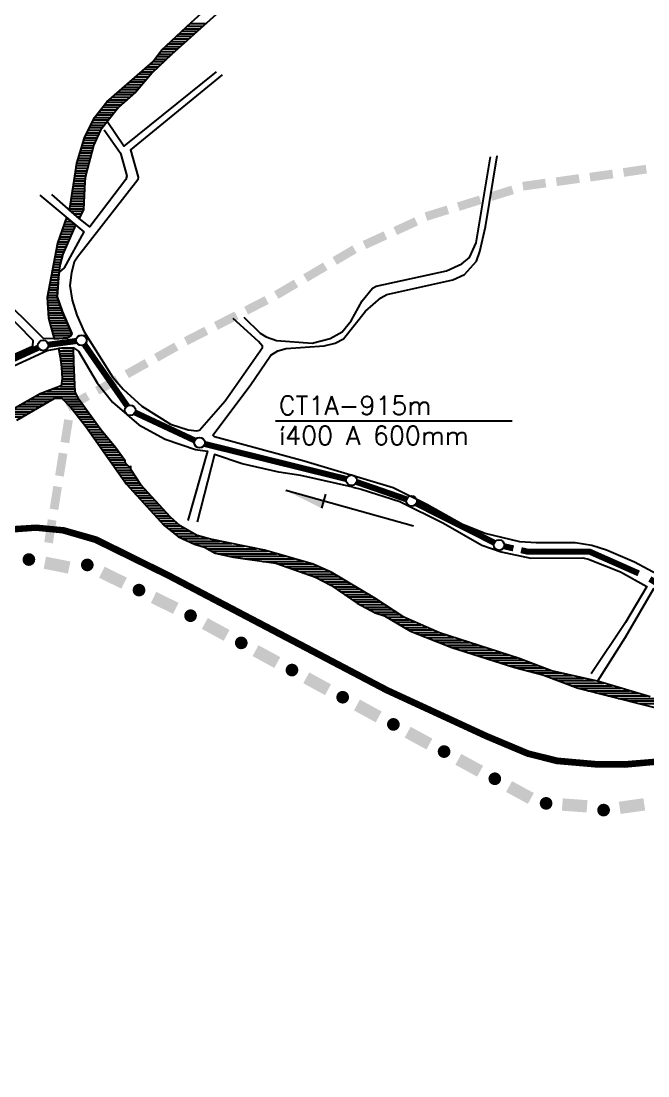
# Model space of a CAD drawing. Extents: x 628876 to 634043, y 7506730 to 7509520.
# Drawn here: x 630626 to 631089, y 7507427 to 7508207 of the extents above; entities that cross this region are included whole.
import ezdxf

# ---------------------------------------------------------------- set-up
doc = ezdxf.new("R2010")
doc.units = 0
doc.header["$LTSCALE"] = 40
doc.header["$MEASUREMENT"] = 0
doc.linetypes.add('DASHED', pattern=[0.75, 0.5, -0.25])
doc.linetypes.add('HIDDEN', pattern=[0.375, 0.25, -0.125])
doc.layers.get('0').update_dxf_attribs({"linetype": 'CONTINUOUS'})
for name, color, linetype in [('ESTACAO', 5, 'CONTINUOUS'), ('HATCH', 150, 'CONTINUOUS'), ('L-FERREA', 6, 'CONTINUOUS'), ('LIMITE-BACIA', 3, 'CONTINUOUS'), ('LIMITE-PROJETO', 1, 'CONTINUOUS'), ('RIO', 4, 'CONTINUOUS'), ('RUA', 7, 'CONTINUOUS'), ('TEXTO', 5, 'CONTINUOUS')]:
    doc.layers.add(name, color=color, linetype=linetype)
doc.styles.get("Standard").update_dxf_attribs({"font": 'ROMANSBR.SHX'})

# ---------------------------------------------------------------- blocks, each defined once
blk = doc.blocks.new('*X10')
at = {"color": 0}
for p, q in [((630659.49, 7508060.62), (630661.12, 7508060.62)), ((630656.85, 7508053.12), (630665.53, 7508053.12)), ((630657.51, 7508055), (630666.35, 7508055)), ((630658.17, 7508056.87), (630665.63, 7508056.87)), ((630658.83, 7508058.75), (630663.37, 7508058.75)), ((630654.2, 7508045.62), (630662.27, 7508045.62)), ((630654.86, 7508047.5), (630663.08, 7508047.5)), ((630655.53, 7508049.37), (630663.9, 7508049.37)), ((630656.19, 7508051.25), (630664.72, 7508051.25)), ((630652.33, 7508038.12), (630659, 7508038.12)), ((630652.68, 7508040), (630659.81, 7508040)), ((630653.03, 7508041.87), (630660.63, 7508041.87)), ((630653.54, 7508043.75), (630661.45, 7508043.75)), ((630650.93, 7508030.62), (630656.41, 7508030.62)), ((630651.28, 7508032.5), (630656.91, 7508032.5)), ((630651.63, 7508034.37), (630657.41, 7508034.37)), ((630651.98, 7508036.25), (630658.18, 7508036.25)), ((630649.18, 7508021.25), (630654.4, 7508021.25)), ((630649.53, 7508023.12), (630654.74, 7508023.12)), ((630649.88, 7508025), (630655.09, 7508025)), ((630650.23, 7508026.87), (630655.43, 7508026.87)), ((630650.58, 7508028.75), (630655.91, 7508028.75)), ((630647.78, 7508013.75), (630653.86, 7508013.75)), ((630648.13, 7508015.62), (630654, 7508015.62)), ((630648.48, 7508017.5), (630654.13, 7508017.5)), ((630648.83, 7508019.37), (630654.27, 7508019.37)), ((630646.38, 7508006.25), (630653.32, 7508006.25)), ((630646.73, 7508008.12), (630653.46, 7508008.12)), ((630647.08, 7508010), (630653.59, 7508010)), ((630647.43, 7508011.87), (630653.73, 7508011.87)), ((630645.67, 7508002.5), (630653.29, 7508002.5)), ((630645.78, 7508000.62), (630653.9, 7508000.62)), ((630645.89, 7507998.75), (630654.5, 7507998.75)), ((630646.03, 7508004.37), (630653.19, 7508004.37)), ((630646.01, 7507996.87), (630655.11, 7507996.87)), ((630646.12, 7507995), (630655.72, 7507995)), ((630646.23, 7507993.12), (630656.33, 7507993.12)), ((630646.35, 7507991.25), (630657.06, 7507991.25)), ((630646.46, 7507989.37), (630657.87, 7507989.37)), ((630646.58, 7507987.5), (630658.68, 7507987.5)), ((630647.04, 7507985.62), (630659.49, 7507985.62)), ((630647.55, 7507983.75), (630660.3, 7507983.75)), ((630648.05, 7507981.87), (630661.11, 7507981.87)), ((630648.56, 7507980), (630661.92, 7507980)), ((630649.06, 7507978.12), (630662.73, 7507978.12)), ((630649.56, 7507976.25), (630663.54, 7507976.25)), ((630650.07, 7507974.37), (630663.13, 7507974.37)), ((630650.57, 7507972.5), (630657.56, 7507972.5))]:
    blk.add_line(p, q, dxfattribs=at)
blk = doc.blocks.new('*X9')
at = {"color": 0}
for p, q in [((630747.03, 7508201.25), (630758.78, 7508201.25)), ((630749.02, 7508203.12), (630760.86, 7508203.12)), ((630751.01, 7508205), (630762.95, 7508205)), ((630739.07, 7508193.75), (630750.43, 7508193.75)), ((630741.06, 7508195.62), (630752.51, 7508195.62)), ((630743.05, 7508197.5), (630754.6, 7508197.5)), ((630745.04, 7508199.37), (630756.69, 7508199.37)), ((630731.11, 7508186.25), (630742.08, 7508186.25)), ((630733.1, 7508188.12), (630744.17, 7508188.12)), ((630735.09, 7508190), (630746.25, 7508190)), ((630737.08, 7508191.87), (630748.34, 7508191.87)), ((630725, 7508178.75), (630733.91, 7508178.75)), ((630726.46, 7508180.62), (630735.9, 7508180.62)), ((630727.92, 7508182.5), (630737.91, 7508182.5)), ((630729.38, 7508184.37), (630739.99, 7508184.37)), ((630714.96, 7508169.37), (630723.96, 7508169.37)), ((630717.11, 7508171.25), (630725.95, 7508171.25)), ((630719.26, 7508173.12), (630727.94, 7508173.12)), ((630721.4, 7508175), (630729.93, 7508175)), ((630723.54, 7508176.87), (630731.92, 7508176.87)), ((630706.38, 7508161.87), (630717.46, 7508161.87)), ((630708.53, 7508163.75), (630719.04, 7508163.75)), ((630710.67, 7508165.62), (630720.62, 7508165.62)), ((630712.82, 7508167.5), (630722.2, 7508167.5)), ((630697.8, 7508154.37), (630711.13, 7508154.37)), ((630699.94, 7508156.25), (630712.71, 7508156.25)), ((630702.09, 7508158.12), (630714.29, 7508158.12)), ((630704.23, 7508160), (630715.87, 7508160)), ((630689.34, 7508146.87), (630702.68, 7508146.87)), ((630691.36, 7508148.75), (630704.82, 7508148.75)), ((630693.5, 7508150.62), (630706.96, 7508150.62)), ((630695.65, 7508152.5), (630709.11, 7508152.5)), ((630683.53, 7508139.37), (630695.42, 7508139.37)), ((630684.99, 7508141.25), (630696.89, 7508141.25)), ((630686.44, 7508143.12), (630698.39, 7508143.12)), ((630687.89, 7508145), (630700.53, 7508145)), ((630678.75, 7508131.87), (630689.52, 7508131.87)), ((630679.69, 7508133.75), (630691, 7508133.75)), ((630680.63, 7508135.62), (630692.47, 7508135.62)), ((630682.08, 7508137.5), (630693.94, 7508137.5)), ((630674.09, 7508122.5), (630683.38, 7508122.5)), ((630675.02, 7508124.37), (630684.23, 7508124.37)), ((630675.95, 7508126.25), (630685.1, 7508126.25)), ((630676.89, 7508128.12), (630686.57, 7508128.12)), ((630677.82, 7508130), (630688.05, 7508130)), ((630671.47, 7508115), (630679.98, 7508115)), ((630672.03, 7508116.87), (630680.83, 7508116.87)), ((630672.59, 7508118.75), (630681.68, 7508118.75)), ((630673.15, 7508120.62), (630682.53, 7508120.62)), ((630669.23, 7508107.5), (630677.95, 7508107.5)), ((630669.79, 7508109.37), (630678.45, 7508109.37)), ((630670.35, 7508111.25), (630678.95, 7508111.25)), ((630670.91, 7508113.12), (630679.45, 7508113.12)), ((630667.26, 7508100), (630675.96, 7508100)), ((630667.56, 7508101.87), (630676.45, 7508101.87)), ((630668.11, 7508103.75), (630676.95, 7508103.75)), ((630668.67, 7508105.62), (630677.45, 7508105.62)), ((630666.07, 7508092.5), (630673.96, 7508092.5)), ((630666.37, 7508094.37), (630674.46, 7508094.37)), ((630666.67, 7508096.25), (630674.96, 7508096.25)), ((630666.97, 7508098.12), (630675.46, 7508098.12)), ((630664.87, 7508085), (630673.3, 7508085)), ((630665.17, 7508086.87), (630673.39, 7508086.87)), ((630665.47, 7508088.75), (630673.51, 7508088.75)), ((630665.77, 7508090.62), (630673.74, 7508090.62)), ((630663.38, 7508075.62), (630672.82, 7508075.62)), ((630663.68, 7508077.5), (630672.92, 7508077.5)), ((630663.98, 7508079.37), (630673.01, 7508079.37)), ((630664.28, 7508081.25), (630673.11, 7508081.25)), ((630664.58, 7508083.12), (630673.2, 7508083.12)), ((630662.13, 7508068.12), (630672.44, 7508068.12)), ((630662.48, 7508070), (630672.54, 7508070)), ((630662.78, 7508071.87), (630672.63, 7508071.87)), ((630663.08, 7508073.75), (630672.73, 7508073.75)), ((630663.15, 7508066.25), (630671.79, 7508066.25)), ((630665.3, 7508064.37), (630670.85, 7508064.37)), ((630667.45, 7508062.5), (630669.9, 7508062.5))]:
    blk.add_line(p, q, dxfattribs=at)
blk = doc.blocks.new('*X6')
at = {"color": 0}
for p, q in [((630654.32, 7507963.12), (630665.2, 7507963.12)), ((630654.7, 7507961.25), (630665.24, 7507961.25)), ((630655.09, 7507959.37), (630665.28, 7507959.37)), ((630657.09, 7507965), (630665.17, 7507965)), ((630655.41, 7507957.5), (630665.32, 7507957.5)), ((630655.66, 7507955.62), (630665.35, 7507955.62)), ((630655.9, 7507953.75), (630665.4, 7507953.75)), ((630656.15, 7507951.87), (630665.49, 7507951.87)), ((630656.32, 7507950), (630665.57, 7507950)), ((630656.43, 7507948.12), (630665.65, 7507948.12)), ((630656.54, 7507946.25), (630665.73, 7507946.25)), ((630656.65, 7507944.37), (630665.81, 7507944.37)), ((630655.17, 7507936.87), (630666.14, 7507936.87)), ((630656.19, 7507938.75), (630666.06, 7507938.75)), ((630656.45, 7507940.62), (630665.98, 7507940.62)), ((630656.71, 7507942.5), (630665.89, 7507942.5)), ((630633.68, 7507927.5), (630650.2, 7507927.5)), ((630636.95, 7507929.37), (630668.01, 7507929.37)), ((630640.21, 7507931.25), (630667.09, 7507931.25)), ((630645.12, 7507933.12), (630666.3, 7507933.12)), ((630650.14, 7507935), (630666.22, 7507935)), ((630656.92, 7507927.5), (630668.93, 7507927.5)), ((630620.61, 7507920), (630637.16, 7507920)), ((630623.88, 7507921.87), (630640.42, 7507921.87)), ((630627.14, 7507923.75), (630643.68, 7507923.75)), ((630630.41, 7507925.62), (630646.94, 7507925.62)), ((630658.77, 7507925.62), (630670.14, 7507925.62)), ((630660.61, 7507923.75), (630671.49, 7507923.75)), ((630662.46, 7507921.87), (630672.85, 7507921.87)), ((630664.1, 7507920), (630674.2, 7507920)), ((630609.41, 7507914.37), (630627.38, 7507914.37)), ((630614.08, 7507916.25), (630630.64, 7507916.25)), ((630617.34, 7507918.12), (630633.9, 7507918.12)), ((630665.57, 7507918.12), (630675.55, 7507918.12)), ((630667.05, 7507916.25), (630676.91, 7507916.25)), ((630668.53, 7507914.37), (630678.26, 7507914.37)), ((630670, 7507912.5), (630679.62, 7507912.5)), ((630671.48, 7507910.62), (630680.97, 7507910.62)), ((630672.95, 7507908.75), (630682.32, 7507908.75)), ((630674.39, 7507906.87), (630683.68, 7507906.87)), ((630675.72, 7507905), (630685.03, 7507905)), ((630677.04, 7507903.12), (630686.55, 7507903.12)), ((630678.36, 7507901.25), (630688.14, 7507901.25)), ((630679.69, 7507899.37), (630689.73, 7507899.37)), ((630681.01, 7507897.5), (630691.32, 7507897.5)), ((630682.33, 7507895.62), (630692.91, 7507895.62)), ((630683.66, 7507893.75), (630694.5, 7507893.75)), ((630684.98, 7507891.87), (630696.08, 7507891.87)), ((630686.3, 7507890), (630697.43, 7507890)), ((630687.63, 7507888.12), (630698.76, 7507888.12)), ((630688.95, 7507886.25), (630700.09, 7507886.25)), ((630690.27, 7507884.37), (630701.43, 7507884.37)), ((630691.6, 7507882.5), (630702.76, 7507882.5)), ((630692.92, 7507880.62), (630703.47, 7507880.62)), ((630694.24, 7507878.75), (630704.9, 7507878.75)), ((630695.56, 7507876.87), (630707.49, 7507876.87)), ((630696.89, 7507875), (630707.73, 7507875)), ((630698.21, 7507873.12), (630708.97, 7507873.12)), ((630699.53, 7507871.25), (630710.2, 7507871.25)), ((630700.86, 7507869.37), (630711.44, 7507869.37)), ((630702.18, 7507867.5), (630712.67, 7507867.5)), ((630703.5, 7507865.62), (630713.9, 7507865.62)), ((630704.98, 7507863.75), (630715.24, 7507863.75)), ((630706.68, 7507861.87), (630716.94, 7507861.87)), ((630708.38, 7507860), (630718.65, 7507860)), ((630710.07, 7507858.12), (630720.35, 7507858.12)), ((630711.77, 7507856.25), (630722.05, 7507856.25)), ((630713.47, 7507854.37), (630723.76, 7507854.37)), ((630715.17, 7507852.5), (630725.46, 7507852.5)), ((630716.86, 7507850.62), (630727.16, 7507850.62)), ((630718.56, 7507848.75), (630728.87, 7507848.75)), ((630720.26, 7507846.87), (630730.57, 7507846.87)), ((630721.96, 7507845), (630732.27, 7507845)), ((630723.65, 7507843.12), (630733.98, 7507843.12)), ((630725.35, 7507841.25), (630735.68, 7507841.25)), ((630727.05, 7507839.37), (630737.56, 7507839.37)), ((630728.75, 7507837.5), (630739.67, 7507837.5)), ((630730.44, 7507835.62), (630741.78, 7507835.62)), ((630732.33, 7507833.75), (630743.88, 7507833.75)), ((630734.69, 7507831.87), (630747.2, 7507831.87)), ((630737.05, 7507830), (630750.51, 7507830)), ((630739.41, 7507828.12), (630753.82, 7507828.12)), ((630741.77, 7507826.25), (630757.95, 7507826.25)), ((630745.22, 7507824.37), (630764.5, 7507824.37)), ((630749.35, 7507822.5), (630772.95, 7507822.5)), ((630753.48, 7507820.62), (630782.04, 7507820.62)), ((630759.29, 7507818.75), (630791.13, 7507818.75)), ((630763.84, 7507816.87), (630800.22, 7507816.87)), ((630767.32, 7507815), (630808.42, 7507815)), ((630772.19, 7507813.12), (630815.01, 7507813.12)), ((630780.32, 7507811.25), (630821.61, 7507811.25)), ((630791.63, 7507809.37), (630828.21, 7507809.37)), ((630804.81, 7507807.5), (630834.81, 7507807.5)), ((630815.93, 7507805.62), (630841.41, 7507805.62)), ((630821.33, 7507803.75), (630845.92, 7507803.75)), ((630826.72, 7507801.87), (630850.15, 7507801.87)), ((630832.11, 7507800), (630854.39, 7507800)), ((630837.5, 7507798.12), (630857.77, 7507798.12)), ((630842.9, 7507796.25), (630860.9, 7507796.25)), ((630846.73, 7507794.37), (630864.03, 7507794.37)), ((630850.26, 7507792.5), (630867.17, 7507792.5)), ((630853.78, 7507790.62), (630870.3, 7507790.62)), ((630856.83, 7507788.75), (630873.43, 7507788.75)), ((630859.57, 7507786.87), (630876.56, 7507786.87)), ((630862.31, 7507785), (630879.69, 7507785)), ((630865.05, 7507783.12), (630882.82, 7507783.12)), ((630867.78, 7507781.25), (630885.95, 7507781.25)), ((630870.52, 7507779.37), (630888.94, 7507779.37)), ((630873.26, 7507777.5), (630891.78, 7507777.5)), ((630876.43, 7507775.62), (630894.62, 7507775.62)), ((630879.94, 7507773.75), (630897.46, 7507773.75)), ((630883.45, 7507771.87), (630900.3, 7507771.87)), ((630886.97, 7507770), (630903.14, 7507770)), ((630891.89, 7507768.12), (630905.98, 7507768.12)), ((630896.25, 7507766.25), (630908.82, 7507766.25)), ((630899.47, 7507764.37), (630913.06, 7507764.37)), ((630902.69, 7507762.5), (630917.36, 7507762.5)), ((630905.91, 7507760.62), (630921.66, 7507760.62)), ((630909.13, 7507758.75), (630925.96, 7507758.75)), ((630912.35, 7507756.87), (630930.26, 7507756.87)), ((630916.37, 7507755), (630934.56, 7507755)), ((630921.13, 7507753.12), (630940.07, 7507753.12)), ((630925.9, 7507751.25), (630945.91, 7507751.25)), ((630930.66, 7507749.37), (630951.74, 7507749.37)), ((630935.42, 7507747.5), (630957.58, 7507747.5)), ((630940.18, 7507745.62), (630963.41, 7507745.62)), ((630945.03, 7507743.75), (630969.25, 7507743.75)), ((630950.85, 7507741.87), (630975.09, 7507741.87)), ((630956.68, 7507740), (630980.92, 7507740)), ((630962.51, 7507738.12), (630986.76, 7507738.12)), ((630968.34, 7507736.25), (630992.59, 7507736.25)), ((630974.16, 7507734.37), (630997.81, 7507734.37)), ((630979.99, 7507732.5), (631002.77, 7507732.5)), ((630985.82, 7507730.62), (631007.72, 7507730.62)), ((630991.81, 7507728.75), (631012.68, 7507728.75)), ((630999.23, 7507726.87), (631017.63, 7507726.87)), ((631006.64, 7507725), (631025.41, 7507725)), ((631013.23, 7507723.12), (631033.54, 7507723.12)), ((631018.08, 7507721.25), (631041.67, 7507721.25)), ((631022.94, 7507719.37), (631049.8, 7507719.37)), ((631027.8, 7507717.5), (631056.64, 7507717.5)), ((631032.66, 7507715.62), (631063, 7507715.62)), ((631037.52, 7507713.75), (631069.37, 7507713.75)), ((631044.93, 7507711.87), (631075.73, 7507711.87)), ((631052.44, 7507710), (631082.1, 7507710)), ((631059.95, 7507708.12), (631088.46, 7507708.12)), ((631067.46, 7507706.25), (631098.4, 7507706.25)), ((631074.96, 7507704.37), (631110.81, 7507704.37)), ((631082.47, 7507702.5), (631185.71, 7507702.5))]:
    blk.add_line(p, q, dxfattribs=at)
blk = doc.blocks.new('G2')
at = {"layer": 'LIMITE-BACIA'}
blk.add_solid([(-8.51, -3.31), (-8.54, 3.14), (8.51, -3.22), (8.48, 3.22)], dxfattribs=at)
blk = doc.blocks.new('R2')
at = {"layer": 'LIMITE-PROJETO', "const_width": 4.67}
blk.add_lwpolyline([(-18.81, 0.21, 1), (-23.48, 0.24, 1)], format="xyb", close=True, dxfattribs=at)
at = {"layer": 'LIMITE-PROJETO'}
blk.add_solid([(9.23, 4.57), (9.16, -4.57), (-9.09, 4.7), (-9.16, -4.43)], dxfattribs=at)

msp = doc.modelspace()

# ---------------------------------------------------------------- linework, layer by layer
at = {"layer": 'ESTACAO'}
for p, q in [((630916.09, 7507833.56), (630821.78, 7507859.93)), ((630851.14, 7507857.27), (630848.17, 7507846.79))]:
    msp.add_line(p, q, dxfattribs=at)
at = {"layer": 'ESTACAO', "const_width": 4.5}
for points in [[(630639.08, 7507965.49), (630577.48, 7507937.15)], [(630667.09, 7507970.4), (630646.46, 7507967.63)], [(630704.69, 7507922.38), (630673.16, 7507967.73)], [(630754.61, 7507896.88), (630710.43, 7507917.54)], [(630866.6, 7507868.39), (630761.9, 7507894.3)], [(630911.03, 7507853.36), (630874.05, 7507866.19)], [(630975.89, 7507821.29), (630918.18, 7507850.34)]]:
    msp.add_lwpolyline(points, dxfattribs=at)
at = {"layer": 'ESTACAO', "linetype": 'HIDDEN', "const_width": 4.5}
for points in [[(630989.97, 7507817.09), (630983.14, 7507818.67)], [(631082.48, 7507798.63), (631046.38, 7507814.64), (631000.61, 7507814.64), (630995.62, 7507815.79)], [(631103.88, 7507786.7), (631090.73, 7507794.46)]]:
    msp.add_lwpolyline(points, dxfattribs=at)
at = {"layer": 'ESTACAO'}
for centre in [(630670.94, 7507970.92), (630642.61, 7507967.11), (630706.91, 7507919.19), (630758.13, 7507895.23), (630870.38, 7507867.46), (630914.71, 7507852.09), (630979.36, 7507819.54)]:
    msp.add_circle(centre, 3.89, dxfattribs=at)
msp.add_solid([(630848.17, 7507846.79), (630849.66, 7507852.03), (630821.78, 7507859.93)], dxfattribs=at)
at = {"layer": 'L-FERREA', "linetype": 'DASHED', "const_width": 3.54, "flags": 128}
msp.add_lwpolyline([(629510.04, 7507082.37), (629548.63, 7507088.85), (629577.45, 7507090.32), (629611.95, 7507089.48), (629643.03, 7507085.27), (629684.42, 7507077.56), (629714.61, 7507072.19), (629731.33, 7507071.48), (629760.05, 7507074.7), (629800.72, 7507086.93), (629835.04, 7507100.9), (629862.55, 7507113.81), (629905.54, 7507140.83), (629942.28, 7507169.61), (629970.98, 7507197.83), (630025.36, 7507249.63), (630083.75, 7507304.8), (630112.95, 7507331.83), (630236.03, 7507447.81), (630293.26, 7507500.72), (630355.12, 7507557.05), (630381.6, 7507584.79), (630401.78, 7507612.55), (630421.41, 7507639.78), (630431.34, 7507660.94), (630445.88, 7507703.38), (630458.47, 7507728.05), (630478.41, 7507756.6), (630506.82, 7507782.87), (630536.33, 7507804.62), (630574.24, 7507822.34), (630607.52, 7507830.52), (630637.36, 7507832.53), (630657.5, 7507830.69), (630681.58, 7507823.77), (630735.19, 7507797.3), (630837.02, 7507743.68), (630896.47, 7507712.53), (630970.13, 7507678.41), (631000.86, 7507665.61), (631022.1, 7507660.27), (631050.13, 7507657.75), (631071.87, 7507657.58), (631095.9, 7507659.67), (631153.41, 7507669.44), (631186.26, 7507673.71), (631211.15, 7507674.07), (631237.75, 7507673.86), (631266.58, 7507670.8), (631315.82, 7507663.05), (631363.28, 7507650.22), (631394.41, 7507638.63), (631469.24, 7507615.88), (631557.6, 7507583.95), (631660.79, 7507549.04), (631672.68, 7507545.55), (631718.05, 7507529.27), (631755.65, 7507520.41), (631790.45, 7507515.57), (631825.85, 7507514.72), (631864.62, 7507517.25), (631902.16, 7507521.5), (631932.15, 7507523.52), (631973.51, 7507521.49), (632038.84, 7507518.13), (632119.53, 7507515.21), (632196.24, 7507512.9), (632310.44, 7507511.99), (632360.37, 7507510.45), (632375.52, 7507509.21), (632392.3, 7507505.16), (632420.96, 7507494.22), (632441.13, 7507482.82), (632466.92, 7507464.01), (632519.25, 7507410.31), (632579.03, 7507352.46), (632683.33, 7507250.56), (632760, 7507175)], dxfattribs=at)
at = {"layer": 'L-FERREA'}
for points in [[(630607.25, 7507832.22), (630637.38, 7507834.25), (630657.82, 7507832.39), (630682.2, 7507825.38), (630735.97, 7507798.83), (630837.82, 7507745.21), (630897.23, 7507714.07), (630970.83, 7507679.98), (631001.41, 7507667.25), (631022.39, 7507661.97), (631050.21, 7507659.47), (631071.8, 7507659.3), (631095.68, 7507661.38)], [(630607.8, 7507828.71), (630637.34, 7507830.7), (630657.17, 7507828.89), (630680.92, 7507822.06), (630734.36, 7507795.67), (630836.17, 7507742.07), (630895.66, 7507710.89), (630969.4, 7507676.74), (631000.29, 7507663.88), (631021.8, 7507658.47), (631050.04, 7507655.93), (631071.94, 7507655.76), (631096.13, 7507657.87)]]:
    msp.add_lwpolyline(points, dxfattribs=at)
at = {"layer": 'RIO', "linetype": 'CONTINUOUS'}
for points in [[(630777.62, 7508218.19), (630737.55, 7508182.18), (630723.1, 7508168.56), (630710.79, 7508153.97), (630698.33, 7508143.07), (630685.07, 7508126.21), (630679.9, 7508114.83), (630673.96, 7508092.49), (630673.47, 7508088.38), (630672.41, 7508067.48), (630669.15, 7508061.01), (630661.87, 7508067.37), (630662.23, 7508068.39), (630667.57, 7508101.93), (630673.13, 7508120.59), (630680.6, 7508135.58), (630689.62, 7508147.24), (630723.52, 7508176.85), (630730.1, 7508185.29), (630751.94, 7508205.88), (630762, 7508214.91)], [(630666.76, 7508055.93), (630659.86, 7508061.67), (630653.2, 7508042.77), (630645.67, 7508002.45), (630646.59, 7507987.32), (630650.72, 7507971.96), (630660.82, 7507972.76), (630663.1, 7507974.3), (630663.72, 7507975.82), (630656.58, 7507992.36), (630653.09, 7508003.1), (630654.41, 7508021.29), (630655.47, 7508027.1), (630657.47, 7508034.63), (630666.76, 7508055.93)], [(631091.07, 7507707.36), (631051.97, 7507718.88), (631018.19, 7507726.67), (630994.32, 7507735.69), (630935.46, 7507754.61), (630908.94, 7507766.17), (630887.51, 7507780.32), (630855.37, 7507799.57), (630842.18, 7507805.41), (630806.06, 7507815.67), (630766.12, 7507823.91), (630756.3, 7507826.72), (630743.89, 7507833.75), (630736.66, 7507840.17), (630714.87, 7507864.16), (630707.48, 7507875.38), (630707.5, 7507877.65), (630706.48, 7507877.15), (630703.55, 7507880.12), (630703.3, 7507881.74), (630696.17, 7507891.78), (630685.42, 7507904.46), (630669.24, 7507926.87), (630666.32, 7507932.84), (630665.38, 7507954.29), (630665.16, 7507965.28), (630653.95, 7507964.89), (630655.3, 7507958.37), (630656.27, 7507951), (630656.74, 7507942.76), (630655.98, 7507937.18), (630640.43, 7507931.37), (630613.2, 7507915.74)], [(630623.07, 7507911.9), (630650.79, 7507927.84), (630656.32, 7507928.11), (630663.28, 7507921.04), (630674.09, 7507907.3), (630704.29, 7507864.51), (630731.66, 7507834.28), (630742.68, 7507825.53), (630754.33, 7507820.24), (630761.73, 7507818.02), (630769.75, 7507813.69), (630783.33, 7507810.56), (630814.51, 7507806.12), (630843.8, 7507795.94), (630855.17, 7507789.89), (630874.46, 7507776.68), (630887.95, 7507769.48), (630894.64, 7507767.18), (630913.91, 7507755.97), (630944.55, 7507743.9), (630991.02, 7507728.95), (631011.65, 7507723.73), (631037.69, 7507713.68), (631112.77, 7507694.93)]]:
    msp.add_lwpolyline(points, dxfattribs=at)
at = {"layer": 'RUA'}
msp.add_line((630669.28, 7508060.9), (630648.98, 7508078.63), dxfattribs=at)
msp.add_lwpolyline([(630770.39, 7508169.34), (630702.29, 7508114.47), (630690, 7508132.58)], dxfattribs=at)
at = {"layer": 'RUA', "linetype": 'CONTINUOUS'}
for points in [[(630774.8, 7508167.11), (630707.14, 7508111.59), (630712.82, 7508091.55), (630712.45, 7508089.43), (630667.92, 7508032.42), (630665.64, 7508028.59), (630663.58, 7508021.1), (630662.28, 7508011.35), (630664, 7508000.51), (630667.45, 7507989.46), (630672.9, 7507977.22), (630693.84, 7507943.84), (630701.83, 7507934.69), (630715.43, 7507922.19), (630736.63, 7507908.97), (630749.69, 7507904.64), (630756.09, 7507903.97), (630758.23, 7507904.56), (630777.12, 7507926.06), (630804.53, 7507965.65), (630804.71, 7507966.55), (630801.69, 7507970), (630783.03, 7507987.05)], [(630687.82, 7508126.57), (630699.82, 7508109.18), (630704.39, 7508092.47), (630703.71, 7508089.84), (630677.08, 7508054.67), (630669.28, 7508060.9)], [(631129.93, 7507779.8), (631079.3, 7507807.03), (631058.79, 7507815.78), (631047.8, 7507819.13), (631035.64, 7507821.31), (631006.77, 7507821.17), (630994.76, 7507822.07), (630969.1, 7507827.99), (630952.29, 7507834.68), (630925.92, 7507849.53), (630901.04, 7507861.75), (630835.43, 7507881.66), (630769.18, 7507899.44), (630767.97, 7507900.67), (630795.54, 7507937.46), (630810.86, 7507960.01), (630815.96, 7507963.14), (630822.18, 7507964.79), (630850.22, 7507966.77), (630858.33, 7507968.87), (630864.5, 7507972.1), (630880.6, 7507992.52), (630891.99, 7508002.26), (630896.52, 7508004.86), (630945.26, 7508015.65), (630953.78, 7508019.44), (630962.61, 7508029.28), (630965.06, 7508036.45), (630969.28, 7508054.73), (630977.92, 7508107.16)], [(630790.77, 7507988.07), (630802.98, 7507976.1), (630807.31, 7507973.46), (630815.04, 7507970.81), (630841.3, 7507968.91), (630854.68, 7507972.14), (630863.43, 7507977.29), (630870.03, 7507985.42), (630878.29, 7508000.11), (630885.92, 7508009.49), (630888.63, 7508010.97), (630940.58, 7508022.19), (630951.99, 7508027.51), (630957.59, 7508032.17), (630962.41, 7508043.01), (630973.03, 7508106.54)], [(630640.15, 7508078.09), (630672.68, 7508051), (630658.19, 7508024.54), (630654.41, 7508021.29), (630654, 7508017.41), (630653.09, 7508003.1), (630656.58, 7507992.36), (630663.72, 7507975.82), (630663.1, 7507974.3), (630660.82, 7507972.76), (630650.72, 7507971.96), (630650.72, 7507971.96), (630650.72, 7507971.96), (630642.88, 7507972.17), (630607.62, 7508007.07)], [(630601.21, 7508005.3), (630634.95, 7507970.94), (630634.73, 7507966.38), (630573.71, 7507939.02)], [(630486.59, 7507942.87), (630492.72, 7507966.96), (630493.77, 7507964.51), (630530.58, 7507949.57), (630566.79, 7507932.33), (630572.64, 7507931.64), (630614.68, 7507949.03), (630645.66, 7507963.41), (630656.51, 7507965.35), (630665.16, 7507965.28), (630668.62, 7507962.94), (630682.51, 7507939.5), (630693.78, 7507925.27), (630713.19, 7507908.54), (630732.77, 7507897.87), (630755.07, 7507890.24), (630763.94, 7507888.9), (630749.48, 7507837.67)], [(630871.29, 7507862.36), (630833.06, 7507870.86), (630816.67, 7507873.34), (630789.62, 7507879.59), (630769.13, 7507886.54), (630756.47, 7507836.39)], [(630871.29, 7507862.36), (630877.62, 7507860.86), (630906, 7507851.77), (630938.32, 7507835.64), (630966.74, 7507819.43), (630980.88, 7507814.59), (631002.79, 7507809.95), (631041.36, 7507810), (631045.36, 7507809.08), (631069.09, 7507799.78), (631088.42, 7507789.04), (631072.79, 7507762.36), (631047.46, 7507724.5)], [(631100.2, 7507783.86), (631093.34, 7507787.25), (631072.62, 7507751.26), (631051.97, 7507718.88)]]:
    msp.add_lwpolyline(points, dxfattribs=at)
at = {"layer": 'TEXTO'}
msp.add_line((630814.22, 7507911.42), (630988.98, 7507911.42), dxfattribs=at)

# ---------------------------------------------------------------- block references
at = {"layer": 'HATCH'}
for name in ['*X9', '*X10', '*X6']:
    msp.add_blockref(name, (0, 0), dxfattribs=at)
at = {"layer": 'LIMITE-BACIA', "xscale": 1.0000005, "yscale": 1.0000005, "zscale": 1.0000005}
for p, rotation in [((631079.68, 7508096.14), 188.1635376518333), ((631030.16, 7508089.27), 187.7075924688462), ((631054.93, 7508092.62), 187.7075924688462), ((630981.28, 7508079.52), 197.0735197771741), ((631005.38, 7508085.92), 187.7075924688462), ((630957.38, 7508072.18), 197.0735197771741), ((630933.48, 7508064.84), 197.0735197771741), ((630910.45, 7508055.2), 204.3395964806688), ((630887.68, 7508044.9), 204.3395964806688), ((630865.29, 7508033.84), 210.2960066746521), ((630843.7, 7508021.22), 210.2960066746521), ((630822.12, 7508008.61), 210.2960066746521), ((630800.14, 7507996.71), 206.934818168194), ((630777.86, 7507985.39), 206.934818168194), ((630755.57, 7507974.06), 206.934818168194), ((630733.6, 7507962.14), 209.199148106079), ((630711.78, 7507949.94), 209.199148106079), ((630689.95, 7507937.75), 209.199148106079), ((630668.13, 7507925.55), 209.199148106079), ((630660.08, 7507903.7), 260.728540863913), ((630656.05, 7507879.03), 260.728540863913), ((630652.02, 7507854.35), 260.728540863913), ((630647.99, 7507829.68), 260.728540863913)]:
    msp.add_blockref('G2', p, dxfattribs=dict(at, rotation=rotation))
at = {"layer": 'LIMITE-PROJETO', "xscale": 1.0000005, "yscale": 1.0000005, "zscale": 1.0000005}
for p, rotation in [((630652.81, 7507804.65), 349.1462096646196), ((630694.14, 7507795.42), 334.0121022466529), ((630732.34, 7507776.8), 334.0121022466529), ((630770.02, 7507757.15), 331.7967936933976), ((630807.48, 7507737.07), 331.7967936933976), ((630844.93, 7507716.98), 331.7967936933976), ((630882.38, 7507696.9), 331.7967936933976), ((630919.84, 7507676.81), 331.7967936933976), ((630957.29, 7507656.72), 331.7967936933976), ((630994.75, 7507636.64), 331.7967936933976), ((631035.2, 7507627.04), 356.2497280320376), ((631077.52, 7507626.55), 8.474650712556677)]:
    msp.add_blockref('R2', p, dxfattribs=dict(at, rotation=rotation))

# ---------------------------------------------------------------- texts
at = {"layer": 'TEXTO'}
for s, height, p in [('CT1A-915m', 13.75, (630816.71, 7507915.92)), ('%%237400 A 600mm', 13.7501, (630816.71, 7507893.68))]:
    msp.add_text(s, height=height, dxfattribs=at).set_placement(p)

doc.saveas('drawing.dxf')
